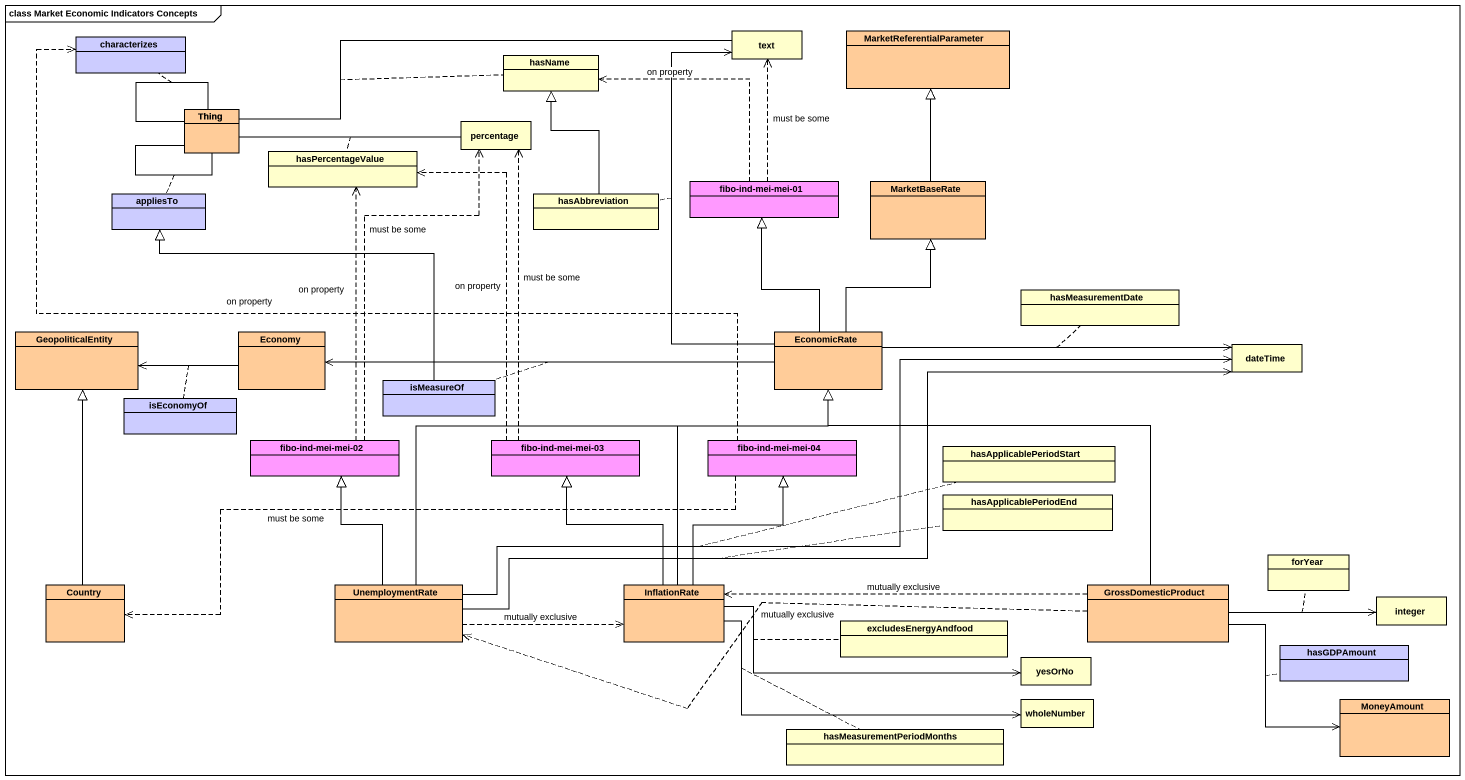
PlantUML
@startuml
mainframe class Market Economic Indicators Concepts
hide circle
hide empty members
class characterizes #CCCCFF
class text
class MarketReferentialParameter #FFCC99
class hasName
class Thing #FFCC99
class "Thing" as Thing_2 #FFCC99
class hasPercentageValue
class percentage
class appliesTo #CCCCFF
class hasAbbreviation
class "fibo-ind-mei-mei-01" as fibo_ind_mei_mei_01 #FF99FF
class MarketBaseRate #FFCC99
class hasMeasurementDate
class GeopoliticalEntity #FFCC99
class Economy #FFCC99
class EconomicRate #FFCC99
class dateTime
class isMeasureOf #CCCCFF
class isEconomyOf #CCCCFF
class "fibo-ind-mei-mei-02" as fibo_ind_mei_mei_02 #FF99FF
class "fibo-ind-mei-mei-03" as fibo_ind_mei_mei_03 #FF99FF
class "fibo-ind-mei-mei-04" as fibo_ind_mei_mei_04 #FF99FF
class hasApplicablePeriodStart
class hasApplicablePeriodEnd
class forYear
class Country #FFCC99
class UnemploymentRate #FFCC99
class InflationRate #FFCC99
class excludesEnergyAndfood
class GrossDomesticProduct #FFCC99
class integer
class yesOrNo
class hasGDPAmount #CCCCFF
class hasMeasurementPeriodMonths
class wholeNumber
class MoneyAmount #FFCC99
Thing -right- text
(Thing, text) .. hasName
Thing -- Thing
(Thing, Thing) .. characterizes
Thing -- Thing
(Thing, Thing) .. appliesTo
Thing_2 -right- percentage
(Thing_2, percentage) .. hasPercentageValue
hasAbbreviation -up-|> hasName
fibo_ind_mei_mei_01 .up.> text : must be some
fibo_ind_mei_mei_01 .left.> hasName : on property
MarketBaseRate -up-|> MarketReferentialParameter
Economy -left-> GeopoliticalEntity
(Economy, GeopoliticalEntity) .. isEconomyOf
EconomicRate -up-> text
(EconomicRate, text) .. hasAbbreviation
EconomicRate -up-|> fibo_ind_mei_mei_01
EconomicRate -up-|> MarketBaseRate
EconomicRate -left-> Economy
(EconomicRate, Economy) .. isMeasureOf
EconomicRate -right-> dateTime
(EconomicRate, dateTime) .. hasMeasurementDate
isMeasureOf -up-|> appliesTo
fibo_ind_mei_mei_02 .up.> hasPercentageValue : on property
fibo_ind_mei_mei_02 .up.> percentage : must be some
fibo_ind_mei_mei_03 .up.> hasPercentageValue : on property
fibo_ind_mei_mei_03 .up.> percentage : must be some
fibo_ind_mei_mei_04 .up.> characterizes : on property
fibo_ind_mei_mei_04 .left.> Country : must be some
Country -up-|> GeopoliticalEntity
UnemploymentRate -right-|> EconomicRate
UnemploymentRate -right-> dateTime
(UnemploymentRate, dateTime) .. hasApplicablePeriodStart
UnemploymentRate -right-> dateTime
(UnemploymentRate, dateTime) .. hasApplicablePeriodEnd
UnemploymentRate -up-|> fibo_ind_mei_mei_02
UnemploymentRate .right.> InflationRate : mutually exclusive
InflationRate -up-|> EconomicRate
InflationRate -up-|> fibo_ind_mei_mei_03
InflationRate -up-|> fibo_ind_mei_mei_04
InflationRate -right-> yesOrNo
(InflationRate, yesOrNo) .. excludesEnergyAndfood
InflationRate -right-> wholeNumber
(InflationRate, wholeNumber) .. hasMeasurementPeriodMonths
GrossDomesticProduct -up-|> EconomicRate
GrossDomesticProduct .left.> UnemploymentRate : mutually exclusive
GrossDomesticProduct .left.> InflationRate : mutually exclusive
GrossDomesticProduct -right-> integer
(GrossDomesticProduct, integer) .. forYear
GrossDomesticProduct -right-> MoneyAmount
(GrossDomesticProduct, MoneyAmount) .. hasGDPAmount
@enduml
